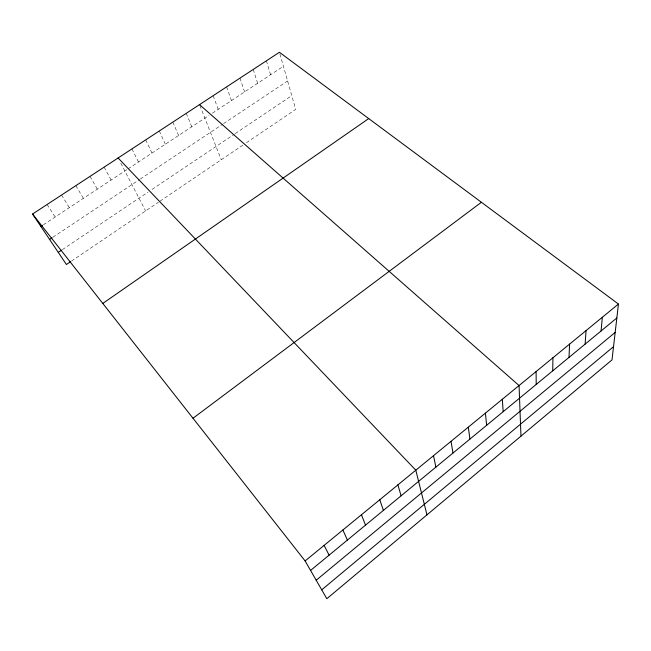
<?xml version="1.0" encoding="UTF-8"?>
<svg xmlns="http://www.w3.org/2000/svg" width="651" height="651" viewBox="0 0 651 651"><rect width="100%" height="100%" fill="white"/><g stroke="black" fill="none" stroke-linecap="round" stroke-linejoin="round"><path stroke-width="0.49" stroke-dasharray="3.25 2.44" d="M71.464 261.084L158.47 202.233M160.065 201.151L244.776 143.847M246.444 142.715L295.692 109.409L279.694 53.203M62.317 249.667L147.997 192.143M152.09 189.4L234.482 134.09M235.28 133.553L291.77 95.632M52.894 237.249L139.452 179.611M140.291 179.058L222.748 124.154M223.57 123.609L287.596 80.976M43.397 224.774L127.262 169.39M128.06 168.861L209.036 115.382M212.372 113.176L283.413 66.264M47.108 204.495L55.164 217.003M61.544 195.04L69.332 207.645M75.866 185.657L83.385 198.368M90.058 176.356L97.324 189.164M104.144 167.128L111.15 180.034M120.809 163.173L145.621 210.916M131.958 148.9L138.46 161.993M145.694 139.9L151.96 153.083M159.316 130.973L165.338 144.237M172.832 122.119L178.618 135.473M186.235 113.331L191.793 126.774M199.89 105.519L221.25 159.755M213.121 95.713L218.215 109.319M226.605 86.884L231.463 100.571M239.967 78.128L244.613 91.889M253.231 69.437L257.65 83.279M266.381 60.82L270.58 74.743"/><path stroke-width="0.98" d="M552.699 370.842L552.943 357.757M568.998 357.407L569.601 344.102M585.119 344.119L586.063 330.602M601.068 330.968L602.346 317.249M618.45 304.05L611.997 359.905L326.818 598.725L305.124 560.95L32.55 214.033L279.425 52.275L618.45 304.05L305.124 560.95M321.716 589.839L613.519 346.674M316.199 580.236L615.171 332.433M310.568 570.431L616.839 317.973M193.005 418.251L481.406 202.274M102.793 303.439L368.718 118.58M70.617 261.653L66.41 264.501L32.55 214.033M58.281 252.376L61.503 250.212M49.598 239.446L52.072 237.802M40.875 226.442L42.551 225.327M199.531 104.616L519.059 385.538L520.971 436.129M118.108 157.973L415.802 470.201L426.966 514.86M324.117 545.375L329.097 555.157M342.89 529.987L347.406 540.061M361.443 514.778L365.512 525.137M379.769 499.748L383.406 510.392M397.891 484.889L401.106 495.802M433.509 455.692L435.893 467.125M451.013 441.337L452.998 453.031M468.313 427.154L469.908 439.083M485.418 413.125L486.639 425.298M502.336 399.25L503.174 411.66M536.098 371.566L536.212 384.432"/></g></svg>
